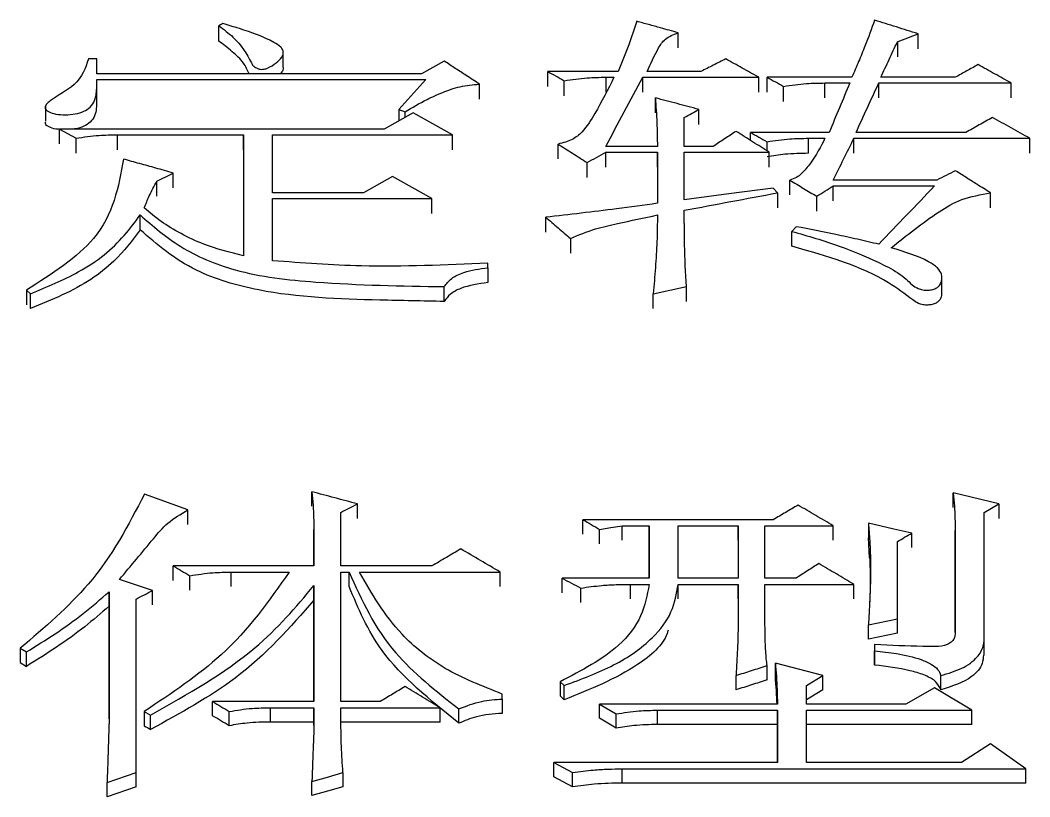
# Model space of a CAD drawing. Header units: millimetres. Extents: x 2687 to 4367, y 1046 to 2234.
# Drawn here: x 3058.39 to 3063.67, y 2032.64 to 2036.7 of the extents above; entities that cross this region are included whole.
import ezdxf

# ---------------------------------------------------------------- set-up
doc = ezdxf.new("R2010")
doc.units = ezdxf.units.MM

msp = doc.modelspace()

# ---------------------------------------------------------------- linework, layer by layer
at = {"color": 7, "linetype": 'Continuous', "lineweight": 25}
for p, q in [((3061.8312, 2036.5574), (3061.8312, 2036.6363)), ((3062.9777, 2036.5886), (3062.9777, 2036.5098)), ((3063.0859, 2036.5515), (3063.0859, 2036.6303)), ((3058.7914, 2036.499), (3058.7481, 2036.499)), ((3058.7914, 2036.4211), (3058.7914, 2036.499)), ((3059.7668, 2036.4551), (3059.7668, 2036.5343)), ((3060.6087, 2036.487), (3060.4897, 2036.4211)), ((3061.5174, 2036.4331), (3061.1496, 2036.4331)), ((3061.1496, 2036.3545), (3061.1496, 2036.4331)), ((3061.95, 2036.4331), (3061.6688, 2036.4331)), ((3060.4897, 2036.4211), (3058.7914, 2036.4211)), ((3058.7914, 2036.3912), (3060.5113, 2036.3911)), ((3060.5113, 2036.3911), (3060.3707, 2036.2348)), ((3061.2361, 2036.3066), (3061.2361, 2036.3851)), ((3061.4524, 2036.4031), (3061.4957, 2036.4031)), ((3061.4524, 2036.4031), (3061.4524, 2036.3246)), ((3061.6472, 2036.4031), (3062.2529, 2036.4031)), ((3062.2529, 2036.3245), (3062.2529, 2036.4031)), ((3062.7397, 2036.4031), (3062.2962, 2036.4031)), ((3063.2806, 2036.4031), (3062.8912, 2036.4031)), ((3058.7926, 2036.2861), (3058.7926, 2036.3651)), ((3060.7926, 2036.2886), (3060.7926, 2036.3671)), ((3062.3827, 2036.2766), (3062.3827, 2036.3551)), ((3062.5991, 2036.3731), (3062.7289, 2036.3731)), ((3062.5991, 2036.2946), (3062.5991, 2036.3731)), ((3062.8803, 2036.3731), (3063.5726, 2036.3731)), ((3063.5726, 2036.2946), (3063.5726, 2036.3731)), ((3061.7121, 2036.2166), (3061.7121, 2036.295)), ((3058.5237, 2036.2536), (3058.5237, 2036.1748)), ((3060.3707, 2036.2348), (3060.4032, 2036.2227)), ((3060.3707, 2036.2348), (3060.3707, 2036.1745)), ((3060.4032, 2036.1926), (3060.4032, 2036.2227)), ((3061.9392, 2036.1564), (3061.9392, 2036.2348)), ((3060.4464, 2036.2167), (3060.295, 2036.1322)), ((3060.652, 2036.102), (3060.4464, 2036.2167)), ((3061.8635, 2036.0414), (3061.8635, 2036.1926)), ((3058.5967, 2036.1322), (3058.6832, 2036.0839)), ((3060.295, 2036.1322), (3058.5967, 2036.1322)), ((3058.5967, 2036.054), (3058.5967, 2036.1322)), ((3062.6207, 2036.114), (3062.2097, 2036.114)), ((3062.2097, 2036.0725), (3062.2097, 2036.114)), ((3063.3347, 2036.114), (3062.7614, 2036.114)), ((3058.6832, 2036.0057), (3058.6832, 2036.0839)), ((3058.8996, 2036.102), (3059.5594, 2036.102)), ((3058.8996, 2036.0233), (3058.8996, 2036.102)), ((3059.5594, 2036.102), (3059.5594, 2035.4678)), ((3059.5594, 2036.0238), (3059.5594, 2036.102)), ((3059.7109, 2036.102), (3060.652, 2036.102)), ((3059.7109, 2035.7984), (3059.7109, 2036.102)), ((3060.652, 2036.0238), (3060.652, 2036.102)), ((3062.2962, 2036.0179), (3062.2962, 2036.0657)), ((3062.5125, 2036.0838), (3062.5991, 2036.0838)), ((3062.5125, 2036.0056), (3062.5125, 2036.0838)), ((3062.7505, 2036.0838), (3063.67, 2036.0838)), ((3062.7505, 2036.0056), (3062.7505, 2036.0838)), ((3063.67, 2036.0056), (3063.67, 2036.0838)), ((3061.2036, 2035.9754), (3061.2036, 2036.0536)), ((3061.7229, 2036.0414), (3061.4525, 2036.0414)), ((3061.4525, 2036.0111), (3061.7229, 2036.0111)), ((3061.4525, 2035.933), (3061.4525, 2036.0111)), ((3061.7229, 2036.0111), (3061.7229, 2035.7434)), ((3061.7229, 2035.933), (3061.7229, 2036.0111)), ((3062.015, 2036.0414), (3061.8635, 2036.0414)), ((3061.8635, 2036.0111), (3062.307, 2036.0111)), ((3061.8635, 2035.7618), (3061.8635, 2036.0111)), ((3062.307, 2035.933), (3062.307, 2036.0111)), ((3061.3551, 2035.8785), (3061.3551, 2035.9565)), ((3059.1916, 2035.8239), (3059.1916, 2035.9019)), ((3059.1051, 2035.7814), (3059.1051, 2035.8593)), ((3060.3383, 2035.8836), (3060.1868, 2035.7984)), ((3060.5438, 2035.7679), (3060.3383, 2035.8836)), ((3062.4151, 2035.787), (3062.4151, 2035.8654)), ((3063.1832, 2035.8653), (3062.6424, 2035.8653)), ((3060.1868, 2035.7984), (3059.7109, 2035.7984)), ((3062.3503, 2035.7983), (3062.3287, 2035.8227)), ((3062.3503, 2035.7983), (3062.3503, 2035.7205)), ((3062.6424, 2035.8349), (3063.1724, 2035.8349)), ((3063.4645, 2035.7204), (3063.4645, 2035.7983)), ((3059.7109, 2035.7679), (3060.5438, 2035.7679)), ((3059.7109, 2035.4431), (3059.7109, 2035.7679)), ((3060.5438, 2035.6901), (3060.5438, 2035.7679)), ((3062.5558, 2035.7022), (3062.5558, 2035.7801)), ((3059.0186, 2035.6043), (3059.0186, 2035.6824)), ((3061.1388, 2035.5924), (3061.1388, 2035.6701)), ((3062.4477, 2035.6211), (3062.426, 2035.5966)), ((3061.2684, 2035.56), (3061.2684, 2035.4824)), ((3060.8359, 2035.4062), (3060.8359, 2035.4308)), ((3060.8359, 2035.4062), (3060.8359, 2035.3285)), ((3063.2101, 2035.272), (3063.2101, 2035.3499)), ((3058.4236, 2035.2891), (3058.4236, 2035.2115)), ((3058.4236, 2035.2891), (3058.4453, 2035.2705)), ((3058.4453, 2035.1932), (3058.4453, 2035.2705)), ((3060.6087, 2035.2302), (3060.6087, 2035.3075)), ((3061.7013, 2035.1932), (3061.7013, 2035.2705)), ((3061.8743, 2035.2302), (3061.8743, 2035.3075)), ((3059.2673, 2034.1388), (3059.0403, 2034.2213)), ((3059.9164, 2034.1578), (3059.9164, 2034.2339)), ((3063.5078, 2034.1705), (3063.2698, 2034.2276)), ((3063.2698, 2034.1515), (3063.2698, 2034.2276)), ((3060.1544, 2034.0945), (3060.1544, 2034.1705)), ((3063.432, 2034.126), (3063.5078, 2034.1705)), ((3063.5078, 2034.1705), (3063.5078, 2034.0944)), ((3059.2673, 2034.0628), (3059.2673, 2034.1388)), ((3060.0679, 2033.8455), (3060.0679, 2034.126)), ((3063.432, 2033.4858), (3063.432, 2034.126)), ((3061.539, 2034.0561), (3061.6796, 2034.0561)), ((3061.539, 2033.9802), (3061.539, 2034.0561)), ((3061.6796, 2034.0561), (3061.6796, 2033.7815)), ((3061.6796, 2033.9802), (3061.6796, 2034.0561)), ((3061.8311, 2034.0561), (3062.1448, 2034.0561)), ((3061.8311, 2033.7815), (3061.8311, 2034.0561)), ((3062.1448, 2034.0561), (3062.1448, 2033.7815)), ((3062.1448, 2033.9802), (3062.1448, 2034.0561)), ((3062.2854, 2034.0561), (3062.6424, 2034.0561)), ((3062.2854, 2033.7815), (3062.2854, 2034.0561)), ((3062.6424, 2033.9802), (3062.6424, 2034.0561)), ((3062.8263, 2034.0688), (3062.8263, 2033.9928)), ((3059.9272, 2034.037), (3059.9272, 2033.8455)), ((3059.9272, 2033.9611), (3059.9272, 2034.037)), ((3061.42, 2033.9611), (3061.42, 2034.037)), ((3063.0534, 2033.942), (3063.0534, 2034.0178)), ((3063.2806, 2034.0306), (3063.2806, 2033.4987)), ((3063.2806, 2033.9547), (3063.2806, 2034.0306)), ((3059.9272, 2033.8455), (3059.9272, 2033.961)), ((3061.6796, 2033.7815), (3061.6796, 2033.9801)), ((3062.832, 2033.8885), (3062.8263, 2033.9928)), ((3063.2806, 2033.4987), (3063.2806, 2033.9546)), ((3059.9272, 2033.8455), (3059.1917, 2033.8455)), ((3060.5438, 2033.8455), (3060.0679, 2033.8455)), ((3059.2782, 2033.7187), (3059.2782, 2033.7943)), ((3059.4945, 2033.8135), (3059.7973, 2033.8135)), ((3059.4945, 2033.7379), (3059.4945, 2033.8135)), ((3060.0679, 2033.8135), (3060.1112, 2033.8135)), ((3060.0679, 2033.1362), (3060.0679, 2033.8135)), ((3060.1112, 2033.7379), (3060.1112, 2033.8135)), ((3060.1652, 2033.8135), (3060.9008, 2033.8135)), ((3060.9008, 2033.7379), (3060.9008, 2033.8135)), ((3059.0835, 2033.7174), (3058.9104, 2033.7751)), ((3059.9272, 2033.7431), (3059.9272, 2033.1362)), ((3059.9272, 2033.6676), (3059.9272, 2033.7431)), ((3061.6796, 2033.7815), (3061.2253, 2033.7815)), ((3061.2253, 2033.7059), (3061.2253, 2033.7815)), ((3061.5823, 2033.7494), (3061.6796, 2033.7494)), ((3061.5823, 2033.6739), (3061.5823, 2033.7494)), ((3061.831, 2033.7494), (3062.1448, 2033.7494)), ((3061.831, 2033.6739), (3061.831, 2033.7494)), ((3062.1448, 2033.7815), (3061.8311, 2033.7815)), ((3062.1448, 2033.7494), (3062.1448, 2033.5374)), ((3062.1448, 2033.6739), (3062.1448, 2033.7494)), ((3062.4477, 2033.7815), (3062.2854, 2033.7815)), ((3062.2854, 2033.7494), (3062.7506, 2033.7494)), ((3062.2854, 2033.5374), (3062.2854, 2033.7494)), ((3062.7506, 2033.6739), (3062.7506, 2033.7494)), ((3058.8563, 2033.711), (3058.8563, 2033.0452)), ((3058.8563, 2033.6355), (3058.8563, 2033.711)), ((3059.0835, 2033.6419), (3059.0835, 2033.7174)), ((3061.3227, 2033.6547), (3061.3227, 2033.7302)), ((3058.8563, 2033.0451), (3058.8563, 2033.6355)), ((3058.997, 2032.7642), (3058.9969, 2033.6725)), ((3059.9272, 2033.1362), (3059.9272, 2033.6675)), ((3062.8263, 2033.5374), (3062.9777, 2033.5696)), ((3062.8263, 2033.4621), (3062.8263, 2033.5374)), ((3062.9777, 2033.4942), (3062.9777, 2033.5696)), ((3062.9777, 2033.4942), (3062.8263, 2033.4621)), ((3062.8587, 2033.4342), (3062.8587, 2033.4019)), ((3062.8587, 2033.4342), (3062.8587, 2033.359)), ((3063.4315, 2033.3794), (3063.4315, 2033.4546)), ((3058.3911, 2033.4149), (3058.4236, 2033.3955)), ((3058.3911, 2033.4149), (3058.3911, 2033.3397)), ((3058.4236, 2033.3204), (3058.4236, 2033.3955)), ((3062.8587, 2033.3268), (3062.8587, 2033.4019)), ((3058.3912, 2033.3397), (3058.4236, 2033.3204)), ((3062.2962, 2033.2493), (3062.2962, 2033.3243)), ((3062.5883, 2033.2725), (3062.3395, 2033.3372)), ((3062.3395, 2033.2622), (3062.3395, 2033.3372)), ((3062.134, 2033.1975), (3062.134, 2033.2725)), ((3062.5018, 2033.2206), (3062.5883, 2033.2725)), ((3062.5883, 2033.1975), (3062.5883, 2033.2725)), ((3063.2049, 2033.1975), (3063.2049, 2033.2725)), ((3061.2145, 2033.2401), (3061.2361, 2033.2206)), ((3061.2145, 2033.2401), (3061.2145, 2033.1652)), ((3062.5018, 2033.1232), (3062.5018, 2033.2206)), ((3060.9116, 2033.1492), (3060.9116, 2033.1751)), ((3062.5883, 2033.1975), (3062.5018, 2033.1457)), ((3063.1724, 2033.2076), (3063.021, 2033.1232)), ((3063.3671, 2033.0907), (3063.1724, 2033.2076)), ((3059.9272, 2033.1362), (3059.3972, 2033.1362)), ((3059.3972, 2033.0614), (3059.3972, 2033.1362)), ((3060.2734, 2033.1362), (3060.0679, 2033.1362)), ((3060.9116, 2033.1492), (3060.9116, 2033.0744)), ((3061.42, 2033.1232), (3061.5066, 2033.0712)), ((3062.3503, 2033.1232), (3061.42, 2033.1232)), ((3063.021, 2033.1232), (3062.5018, 2033.1232)), ((3059.0401, 2033.0843), (3059.0401, 2033.0095)), ((3059.0726, 2032.99), (3059.0726, 2033.0647)), ((3059.4837, 2033.0095), (3059.4837, 2033.0842)), ((3059.7001, 2033.1037), (3059.9272, 2033.1037)), ((3059.7001, 2033.029), (3059.7001, 2033.1037)), ((3059.9272, 2033.1037), (3059.9272, 2033.0126)), ((3059.9272, 2033.029), (3059.9272, 2033.1037)), ((3060.0679, 2033.1037), (3060.5871, 2033.1037)), ((3060.0679, 2033.0321), (3060.0679, 2033.1037)), ((3060.5871, 2033.029), (3060.5871, 2033.1037)), ((3060.6844, 2033.0225), (3060.6844, 2033.0972)), ((3061.5066, 2032.9965), (3061.5066, 2033.0712)), ((3061.7229, 2033.0907), (3062.3503, 2033.0907)), ((3061.7229, 2033.016), (3061.7229, 2033.0907)), ((3062.3503, 2033.0907), (3062.3503, 2032.8166)), ((3062.3503, 2033.0159), (3062.3503, 2033.0907)), ((3062.5018, 2033.0907), (3063.3671, 2033.0907)), ((3062.5018, 2032.8166), (3062.5018, 2033.0907)), ((3063.3671, 2033.0159), (3063.3671, 2033.0907)), ((3059.9272, 2033.029), (3059.7001, 2033.029)), ((3059.9272, 2033.0125), (3059.9272, 2033.029)), ((3060.5871, 2033.029), (3060.0679, 2033.029)), ((3061.5066, 2032.9965), (3061.42, 2033.0484)), ((3062.3503, 2033.0159), (3061.7229, 2033.016)), ((3062.3503, 2032.8166), (3062.3503, 2033.0159)), ((3063.3671, 2033.0159), (3062.5018, 2033.0159)), ((3063.4645, 2032.9147), (3063.3131, 2032.8166)), ((3063.6484, 2032.7839), (3063.4645, 2032.9147)), ((3061.1821, 2032.8166), (3061.2794, 2032.7642)), ((3062.3503, 2032.8166), (3061.1821, 2032.8166)), ((3063.3131, 2032.8166), (3062.5018, 2032.8166)), ((3058.8455, 2032.7118), (3058.997, 2032.7642)), ((3058.997, 2032.6899), (3058.997, 2032.7642)), ((3060.0787, 2032.7642), (3060.0787, 2032.6899)), ((3061.2794, 2032.6899), (3061.1821, 2032.7422)), ((3061.2794, 2032.6899), (3061.2794, 2032.7642)), ((3061.539, 2032.7095), (3061.539, 2032.7839)), ((3061.539, 2032.7839), (3063.6484, 2032.7839)), ((3063.6484, 2032.7095), (3063.6484, 2032.7839)), ((3058.8455, 2032.6376), (3058.8455, 2032.7118)), ((3058.997, 2032.6899), (3058.8455, 2032.6376)), ((3059.9164, 2032.6441), (3059.9164, 2032.7183)), ((3063.6484, 2032.7095), (3061.539, 2032.7095))]:
    msp.add_line(p, q, dxfattribs=at)
at = {"color": 7, "linetype": 'Continuous', "lineweight": 25, "flags": 128}
for points in [[(3059.4513, 2036.684), (3059.4448, 2036.6804), (3059.4383, 2036.6768), (3059.4297, 2036.6721)], [(3059.4297, 2036.5927), (3059.4297, 2036.6205), (3059.4297, 2036.6463), (3059.4297, 2036.6721)], [(3061.6472, 2036.3246), (3061.6472, 2036.3441), (3061.6472, 2036.3641), (3061.6472, 2036.4031)], [(3062.2962, 2036.3245), (3062.2962, 2036.344), (3062.2962, 2036.364), (3062.2962, 2036.4031)], [(3062.8803, 2036.2946), (3062.8803, 2036.314), (3062.8803, 2036.334), (3062.8803, 2036.3731)], [(3062.3287, 2035.8227), (3062.0961, 2035.7923), (3061.8635, 2035.7618)], [(3062.6424, 2035.757), (3062.6424, 2035.7764), (3062.6424, 2035.7961), (3062.6424, 2035.8349)], [(3062.426, 2035.519), (3062.426, 2035.5381), (3062.426, 2035.5576), (3062.426, 2035.5771), (3062.426, 2035.5966)], [(3061.7013, 2035.2705), (3061.7878, 2035.289), (3061.8743, 2035.3075)], [(3062.3287, 2034.0879), (3061.8311, 2034.0879), (3061.3335, 2034.0879)], [(3061.3335, 2034.012), (3061.3335, 2034.0309), (3061.3335, 2034.0499), (3061.3335, 2034.0879)], [(3061.42, 2034.037), (3061.4795, 2034.0465), (3061.539, 2034.0561)], [(3063.0534, 2034.0178), (3062.9589, 2034.039), (3062.8926, 2034.0539), (3062.8263, 2034.0688)], [(3059.1917, 2033.7699), (3059.1917, 2033.7887), (3059.1917, 2033.8077), (3059.1917, 2033.8455)], [(3061.2361, 2033.1457), (3061.2361, 2033.1735), (3061.2361, 2033.1971), (3061.2361, 2033.2206)], [(3061.2145, 2033.1652), (3061.2253, 2033.1555), (3061.2361, 2033.1457)], [(3061.42, 2033.0484), (3061.42, 2033.0671), (3061.42, 2033.0858), (3061.42, 2033.1232)], [(3059.0401, 2033.0843), (3059.0484, 2033.0793), (3059.0605, 2033.072), (3059.0726, 2033.0647)], [(3059.0401, 2033.0095), (3059.0484, 2033.0046), (3059.0566, 2032.9996), (3059.0726, 2032.99)], [(3061.1821, 2032.7422), (3061.1821, 2032.7608), (3061.1821, 2032.7794), (3061.1821, 2032.8166)], [(3059.9164, 2032.7183), (3059.9976, 2032.7413), (3060.0787, 2032.7642)], [(3060.0787, 2032.6899), (3059.9976, 2032.667), (3059.9164, 2032.6441)]]:
    msp.add_lwpolyline(points, dxfattribs=at)
at = {"color": 7, "linetype": 'Continuous', "lineweight": 25}
for points, knots in [([(3061.6147, 2036.6959), (3061.6013, 2036.655), (3061.5801, 2036.5907), (3061.5459, 2036.5032), (3061.5269, 2036.4565), (3061.5174, 2036.4331)], [0, 0, 0, 0, 0.465077, 0.732515, 1, 1, 1, 1]), ([(3061.8311, 2036.6363), (3061.8004, 2036.6447), (3061.749, 2036.6589), (3061.6769, 2036.6788), (3061.6354, 2036.6902), (3061.6147, 2036.6959)], [0, 0, 0, 0, 0.425233, 0.712616, 1, 1, 1, 1]), ([(3062.8587, 2036.7018), (3062.8424, 2036.6567), (3062.8161, 2036.5842), (3062.7748, 2036.4848), (3062.7514, 2036.4303), (3062.7397, 2036.4031)], [0, 0, 0, 0, 0.452168, 0.726066, 1, 1, 1, 1]), ([(3063.0859, 2036.6303), (3063.048, 2036.6423), (3062.9723, 2036.6661), (3062.8966, 2036.6899), (3062.8587, 2036.7018)], [0, 0, 0, 0, 0.499999, 1, 1, 1, 1]), ([(3059.4297, 2036.6721), (3059.4556, 2036.6529), (3059.5326, 2036.5958), (3059.5794, 2036.5207), (3059.6076, 2036.4631), (3059.6231, 2036.4522), (3059.6392, 2036.4461), (3059.6538, 2036.4439), (3059.6691, 2036.4454), (3059.6976, 2036.4554), (3059.729, 2036.4767), (3059.7582, 2036.503), (3059.7679, 2036.5265), (3059.7659, 2036.5451), (3059.7501, 2036.5657), (3059.6808, 2036.6102), (3059.5729, 2036.6473), (3059.4799, 2036.6754), (3059.4513, 2036.684)], [0, 0, 0, 0, 0.115812, 0.344661, 0.368828, 0.393191, 0.409898, 0.422378, 0.434924, 0.453159, 0.514674, 0.56658, 0.599651, 0.625811, 0.651928, 0.703899, 0.908913, 1, 1, 1, 1]), ([(3059.5887, 2036.4211), (3059.5799, 2036.4403), (3059.5607, 2036.4818), (3059.5009, 2036.5381), (3059.4536, 2036.5744), (3059.4297, 2036.5927)], [0, 0, 0, 0, 0.29834, 0.645894, 1, 1, 1, 1]), ([(3061.6688, 2036.4331), (3061.6875, 2036.4742), (3061.7137, 2036.5315), (3061.7586, 2036.6066), (3061.8067, 2036.6263), (3061.8311, 2036.6363)], [0, 0, 0, 0, 0.554938, 0.774738, 1, 1, 1, 1]), ([(3062.8912, 2036.4031), (3062.9056, 2036.4341), (3062.9344, 2036.496), (3062.9633, 2036.5577), (3062.9777, 2036.5886)], [0, 0, 0, 0, 0.499999, 1, 1, 1, 1]), ([(3062.9777, 2036.5886), (3062.9957, 2036.5955), (3063.0318, 2036.6095), (3063.0678, 2036.6234), (3063.0859, 2036.6303)], [0, 0, 0, 0, 0.499998, 1, 1, 1, 1]), ([(3058.7481, 2036.499), (3058.7317, 2036.4512), (3058.7019, 2036.3646), (3058.5773, 2036.3043), (3058.5259, 2036.2617), (3058.5189, 2036.2427), (3058.5286, 2036.2293), (3058.5468, 2036.2186), (3058.58, 2036.2086), (3058.6278, 2036.2049), (3058.6786, 2036.2101), (3058.7254, 2036.2231), (3058.7754, 2036.2575), (3058.7929, 2036.3184), (3058.7919, 2036.3669), (3058.7914, 2036.3912)], [0, 0, 0, 0, 0.230315, 0.416653, 0.453363, 0.487574, 0.504133, 0.522235, 0.561764, 0.612067, 0.663426, 0.714082, 0.762172, 0.881162, 1, 1, 1, 1]), ([(3060.7926, 2036.3671), (3060.7696, 2036.3822), (3060.7274, 2036.4097), (3060.6661, 2036.4497), (3060.6278, 2036.4746), (3060.6087, 2036.487)], [0, 0, 0, 0, 0.375947, 0.687973, 1, 1, 1, 1]), ([(3062.0799, 2036.499), (3062.0582, 2036.488), (3062.015, 2036.4661), (3061.9717, 2036.4441), (3061.95, 2036.4331)], [0, 0, 0, 0, 0.4999982, 1, 1, 1, 1]), ([(3062.2529, 2036.4031), (3062.2241, 2036.4191), (3062.1664, 2036.4511), (3062.1087, 2036.483), (3062.0799, 2036.499)], [0, 0, 0, 0, 0.5, 1, 1, 1, 1]), ([(3059.7659, 2036.4547), (3059.7659, 2036.4499), (3059.7659, 2036.4381), (3059.7571, 2036.4275), (3059.7518, 2036.4211)], [0, 0, 0, 0, 0.4024665, 1, 1, 1, 1]), ([(3061.1496, 2036.4331), (3061.164, 2036.4251), (3061.1928, 2036.4091), (3061.2217, 2036.3931), (3061.2361, 2036.3851)], [0, 0, 0, 0, 0.5, 1, 1, 1, 1]), ([(3063.3996, 2036.469), (3063.3797, 2036.458), (3063.3401, 2036.4361), (3063.3004, 2036.4141), (3063.2806, 2036.4031)], [0, 0, 0, 0, 0.4999981, 1, 1, 1, 1]), ([(3063.5726, 2036.3731), (3063.5438, 2036.3891), (3063.4861, 2036.4211), (3063.4284, 2036.453), (3063.3996, 2036.469)], [0, 0, 0, 0, 0.5, 1, 1, 1, 1]), ([(3061.4957, 2036.4031), (3061.4638, 2036.3394), (3061.4151, 2036.2423), (3061.347, 2036.1318), (3061.2812, 2036.0735), (3061.2298, 2036.0603), (3061.2036, 2036.0536)], [0, 0, 0, 0, 0.493627, 0.751972, 0.874128, 1, 1, 1, 1]), ([(3061.2361, 2036.3851), (3061.2759, 2036.3911), (3061.347, 2036.4018), (3061.4202, 2036.4027), (3061.4524, 2036.4031)], [0, 0, 0, 0, 0.558835, 1, 1, 1, 1]), ([(3061.4525, 2036.0414), (3061.4849, 2036.1019), (3061.5498, 2036.2229), (3061.6147, 2036.3431), (3061.6472, 2036.4031)], [0, 0, 0, 0, 0.5, 1, 1, 1, 1]), ([(3062.2962, 2036.4031), (3062.3106, 2036.3951), (3062.3395, 2036.3791), (3062.3683, 2036.3631), (3062.3827, 2036.3551)], [0, 0, 0, 0, 0.5, 1, 1, 1, 1]), ([(3060.4032, 2036.2227), (3060.4407, 2036.2448), (3060.5028, 2036.2812), (3060.5995, 2036.3245), (3060.6891, 2036.3575), (3060.7579, 2036.3639), (3060.7926, 2036.3671)], [0, 0, 0, 0, 0.334836, 0.553745, 0.775373, 1, 1, 1, 1]), ([(3062.3827, 2036.3551), (3062.4225, 2036.3611), (3062.4936, 2036.3717), (3062.5668, 2036.3727), (3062.5991, 2036.3731)], [0, 0, 0, 0, 0.558835, 1, 1, 1, 1]), ([(3062.7289, 2036.3731), (3062.7109, 2036.33), (3062.6748, 2036.2439), (3062.6388, 2036.1573), (3062.6207, 2036.114)], [0, 0, 0, 0, 0.4999999, 1, 1, 1, 1]), ([(3062.7614, 2036.114), (3062.7812, 2036.1573), (3062.8208, 2036.2439), (3062.8605, 2036.33), (3062.8803, 2036.3731)], [0, 0, 0, 0, 0.5000001, 1, 1, 1, 1]), ([(3058.7905, 2036.2856), (3058.7907, 2036.2702), (3058.791, 2036.2305), (3058.7754, 2036.1783), (3058.7252, 2036.1448), (3058.6935, 2036.1341), (3058.6751, 2036.1324), (3058.6735, 2036.1322)], [0, 0, 0, 0, 0.25392, 0.65271, 0.81396, 0.983894, 1, 1, 1, 1]), ([(3061.7121, 2036.295), (3061.7136, 2036.2735), (3061.7168, 2036.2306), (3061.7213, 2036.1462), (3061.7222, 2036.083), (3061.7229, 2036.0414)], [0, 0, 0, 0, 0.254777, 0.50956, 1, 1, 1, 1]), ([(3061.9392, 2036.2348), (3061.9014, 2036.2448), (3061.8257, 2036.2649), (3061.7499, 2036.285), (3061.7121, 2036.295)], [0, 0, 0, 0, 0.499999, 1, 1, 1, 1]), ([(3061.8635, 2036.1926), (3061.8761, 2036.1996), (3061.9014, 2036.2137), (3061.9266, 2036.2277), (3061.9392, 2036.2348)], [0, 0, 0, 0, 0.5000006, 1, 1, 1, 1]), ([(3058.5967, 2036.1303), (3058.5901, 2036.1307), (3058.5704, 2036.1318), (3058.5467, 2036.14), (3058.5289, 2036.1505), (3058.5204, 2036.1606), (3058.5236, 2036.1675), (3058.5251, 2036.171)], [0, 0, 0, 0, 0.176499, 0.533205, 0.696493, 0.845795, 1, 1, 1, 1]), ([(3063.4753, 2036.1925), (3063.4519, 2036.1795), (3063.405, 2036.1533), (3063.3581, 2036.1271), (3063.3347, 2036.114)], [0, 0, 0, 0, 0.499999, 1, 1, 1, 1]), ([(3063.67, 2036.0838), (3063.6376, 2036.1019), (3063.5726, 2036.1382), (3063.5077, 2036.1744), (3063.4753, 2036.1925)], [0, 0, 0, 0, 0.5, 1, 1, 1, 1]), ([(3062.1339, 2036.1201), (3062.1141, 2036.107), (3062.0745, 2036.0808), (3062.0348, 2036.0546), (3062.015, 2036.0414)], [0, 0, 0, 0, 0.499998, 1, 1, 1, 1]), ([(3062.307, 2036.0111), (3062.2782, 2036.0293), (3062.2205, 2036.0657), (3062.1628, 2036.102), (3062.1339, 2036.1201)], [0, 0, 0, 0, 0.5, 1, 1, 1, 1]), ([(3062.2097, 2036.114), (3062.2241, 2036.106), (3062.2529, 2036.0899), (3062.2818, 2036.0737), (3062.2962, 2036.0657)], [0, 0, 0, 0, 0.5, 1, 1, 1, 1]), ([(3058.6832, 2036.0839), (3058.723, 2036.0899), (3058.7941, 2036.1006), (3058.8673, 2036.1016), (3058.8996, 2036.102)], [0, 0, 0, 0, 0.558835, 1, 1, 1, 1]), ([(3062.2962, 2036.0657), (3062.336, 2036.0717), (3062.4071, 2036.0824), (3062.4803, 2036.0834), (3062.5125, 2036.0838)], [0, 0, 0, 0, 0.558835, 1, 1, 1, 1]), ([(3062.5991, 2036.0838), (3062.5763, 2036.0394), (3062.5433, 2035.9752), (3062.4876, 2035.9083), (3062.4521, 2035.877), (3062.4276, 2035.8693), (3062.4152, 2035.8654)], [0, 0, 0, 0, 0.5541785, 0.8003972, 0.8992106, 1, 1, 1, 1]), ([(3062.6424, 2035.8653), (3062.6604, 2035.9018), (3062.6964, 2035.9748), (3062.7325, 2036.0475), (3062.7505, 2036.0838)], [0, 0, 0, 0, 0.5, 1, 1, 1, 1]), ([(3061.2036, 2036.0536), (3061.2289, 2036.0374), (3061.2794, 2036.0051), (3061.3299, 2035.9727), (3061.3551, 2035.9565)], [0, 0, 0, 0, 0.5, 1, 1, 1, 1]), ([(3061.3551, 2035.9565), (3061.3713, 2035.9656), (3061.4038, 2035.9839), (3061.4362, 2036.002), (3061.4525, 2036.0111)], [0, 0, 0, 0, 0.500002, 1, 1, 1, 1]), ([(3058.932, 2035.9748), (3058.9049, 2035.8289), (3058.8559, 2035.5646), (3058.5574, 2035.3743), (3058.4236, 2035.2891)], [0, 0, 0, 0, 0.551895, 1, 1, 1, 1]), ([(3059.1916, 2035.9019), (3059.161, 2035.9105), (3059.1024, 2035.927), (3059.0158, 2035.9513), (3058.9599, 2035.967), (3058.932, 2035.9748)], [0, 0, 0, 0, 0.354383, 0.677192, 1, 1, 1, 1]), ([(3062.5125, 2036.0052), (3062.4715, 2036.0045), (3062.3982, 2036.0032), (3062.3273, 2035.992), (3062.2962, 2035.9871)], [0, 0, 0, 0, 0.561085, 1, 1, 1, 1]), ([(3059.1051, 2035.8593), (3059.1195, 2035.8664), (3059.1484, 2035.8806), (3059.1772, 2035.8948), (3059.1916, 2035.9019)], [0, 0, 0, 0, 0.499998, 1, 1, 1, 1]), ([(3063.2806, 2035.914), (3063.2644, 2035.9059), (3063.2319, 2035.8897), (3063.1995, 2035.8735), (3063.1832, 2035.8653)], [0, 0, 0, 0, 0.5, 1, 1, 1, 1]), ([(3063.4645, 2035.7983), (3063.4408, 2035.8132), (3063.3984, 2035.84), (3063.337, 2035.8785), (3063.2994, 2035.9022), (3063.2806, 2035.914)], [0, 0, 0, 0, 0.386049, 0.693024, 1, 1, 1, 1]), ([(3059.0402, 2035.7191), (3059.0483, 2035.7401), (3059.0614, 2035.7743), (3059.0848, 2035.8207), (3059.0983, 2035.8464), (3059.1051, 2035.8593)], [0, 0, 0, 0, 0.443144, 0.721519, 1, 1, 1, 1]), ([(3062.4152, 2035.8654), (3062.4272, 2035.8581), (3062.4513, 2035.8435), (3062.4982, 2035.815), (3062.533, 2035.7939), (3062.5558, 2035.7801)], [0, 0, 0, 0, 0.257094, 0.5141879, 1, 1, 1, 1]), ([(3061.8635, 2035.7068), (3061.9446, 2035.7221), (3062.1069, 2035.7526), (3062.2692, 2035.7831), (3062.3503, 2035.7983)], [0, 0, 0, 0, 0.5, 1, 1, 1, 1]), ([(3062.5558, 2035.7801), (3062.5702, 2035.7892), (3062.5991, 2035.8075), (3062.6279, 2035.8258), (3062.6424, 2035.8349)], [0, 0, 0, 0, 0.500001, 1, 1, 1, 1]), ([(3063.1724, 2035.8349), (3063.1237, 2035.7841), (3063.0264, 2035.6825), (3062.929, 2035.5803), (3062.8803, 2035.5292)], [0, 0, 0, 0, 0.5, 1, 1, 1, 1]), ([(3062.9453, 2035.5107), (3063.0253, 2035.575), (3063.1373, 2035.6648), (3063.3096, 2035.7701), (3063.4124, 2035.7888), (3063.4645, 2035.7983)], [0, 0, 0, 0, 0.5534418, 0.7739919, 1, 1, 1, 1]), ([(3059.5594, 2035.4678), (3059.4879, 2035.4864), (3059.3708, 2035.5168), (3059.2309, 2035.5833), (3059.1257, 2035.6465), (3059.0686, 2035.695), (3059.0402, 2035.7191)], [0, 0, 0, 0, 0.34637, 0.567178, 0.784978, 1, 1, 1, 1]), ([(3061.7229, 2035.7434), (3061.6518, 2035.7337), (3061.5193, 2035.7156), (3061.3244, 2035.6915), (3061.2006, 2035.6773), (3061.1388, 2035.6701)], [0, 0, 0, 0, 0.366425, 0.683185, 1, 1, 1, 1]), ([(3061.8743, 2035.3075), (3061.8704, 2035.3805), (3061.8663, 2035.4554), (3061.8648, 2035.5318), (3061.8647, 2035.5375), (3061.8646, 2035.5431), (3061.8645, 2035.5488), (3061.8644, 2035.5544), (3061.8643, 2035.5601), (3061.8642, 2035.5658), (3061.8642, 2035.5714), (3061.8641, 2035.5789), (3061.864, 2035.5865), (3061.8639, 2035.594), (3061.8639, 2035.5996), (3061.8638, 2035.6053), (3061.8638, 2035.6109), (3061.8638, 2035.6166), (3061.8637, 2035.6222), (3061.8637, 2035.6279), (3061.8637, 2035.6354), (3061.8636, 2035.6429), (3061.8636, 2035.6504), (3061.8636, 2035.6561), (3061.8636, 2035.6617), (3061.8636, 2035.6673), (3061.8636, 2035.673), (3061.8636, 2035.6786), (3061.8635, 2035.6843), (3061.8635, 2035.6899), (3061.8635, 2035.6974), (3061.8635, 2035.703), (3061.8635, 2035.7068)], [0, 0, 0, 0, 0.54643, 0.560604, 0.574777, 0.588951, 0.603124, 0.617298, 0.631471, 0.645645, 0.659818, 0.673992, 0.702339, 0.716512, 0.730686, 0.744859, 0.759033, 0.773206, 0.78738, 0.801553, 0.815726, 0.844073, 0.858247, 0.87242, 0.886594, 0.900767, 0.914941, 0.929114, 0.943288, 0.957461, 0.971635, 1, 1, 1, 1]), ([(3058.4453, 2035.2705), (3058.5316, 2035.3061), (3058.6727, 2035.3644), (3058.8342, 2035.4709), (3058.9384, 2035.5736), (3058.992, 2035.6463), (3059.0186, 2035.6824)], [0, 0, 0, 0, 0.347372, 0.56793, 0.785018, 1, 1, 1, 1]), ([(3059.0186, 2035.6824), (3059.0847, 2035.6246), (3059.2174, 2035.5084), (3059.5327, 2035.3715), (3060.0167, 2035.3171), (3060.3849, 2035.3111), (3060.6087, 2035.3075)], [0, 0, 0, 0, 0.1896226, 0.3813011, 0.6238123, 1, 1, 1, 1]), ([(3061.1388, 2035.6701), (3061.1604, 2035.6518), (3061.2036, 2035.6151), (3061.2468, 2035.5784), (3061.2684, 2035.56)], [0, 0, 0, 0, 0.5, 1, 1, 1, 1]), ([(3061.2684, 2035.56), (3061.3112, 2035.5777), (3061.3883, 2035.6096), (3061.5449, 2035.6447), (3061.6533, 2035.6676), (3061.7229, 2035.6823)], [0, 0, 0, 0, 0.308167, 0.555958, 1, 1, 1, 1]), ([(3061.7229, 2035.6823), (3061.7224, 2035.6362), (3061.7215, 2035.5447), (3061.7131, 2035.4074), (3061.7052, 2035.3161), (3061.7013, 2035.2705)], [0, 0, 0, 0, 0.337206, 0.668546, 1, 1, 1, 1]), ([(3059.0186, 2035.6043), (3058.9764, 2035.5485), (3058.9066, 2035.456), (3058.7641, 2035.342), (3058.6127, 2035.2613), (3058.5013, 2035.2158), (3058.4453, 2035.1929)], [0, 0, 0, 0, 0.332711, 0.551426, 0.774321, 1, 1, 1, 1]), ([(3060.6087, 2035.2299), (3060.4965, 2035.232), (3060.1717, 2035.2381), (3059.7205, 2035.2539), (3059.2689, 2035.3879), (3059.1076, 2035.5274), (3059.0186, 2035.6043)], [0, 0, 0, 0, 0.188584, 0.546058, 0.749485, 1, 1, 1, 1]), ([(3062.426, 2035.5966), (3062.5099, 2035.5725), (3062.6679, 2035.527), (3062.8486, 2035.4493), (3062.967, 2035.3914), (3063.0216, 2035.3487), (3063.0515, 2035.319), (3063.0804, 2035.299), (3063.11, 2035.2895), (3063.1371, 2035.2877), (3063.1631, 2035.2915), (3063.1844, 2035.3005), (3063.2006, 2035.3156), (3063.2112, 2035.3397), (3063.2109, 2035.3721), (3063.1884, 2035.4088), (3063.1042, 2035.4626), (3063.0143, 2035.4898), (3062.9453, 2035.5107)], [0, 0, 0, 0, 0.197358, 0.371625, 0.468384, 0.517135, 0.556849, 0.588366, 0.607485, 0.626642, 0.645535, 0.663735, 0.679959, 0.706516, 0.74747, 0.788159, 0.837188, 1, 1, 1, 1]), ([(3062.8803, 2035.5292), (3062.8431, 2035.5379), (3062.7686, 2035.5553), (3062.6252, 2035.5875), (3062.5174, 2035.6079), (3062.4477, 2035.6211)], [0, 0, 0, 0, 0.260983, 0.521979, 1, 1, 1, 1]), ([(3063.2084, 2035.2718), (3063.2081, 2035.2641), (3063.2075, 2035.2505), (3063.1962, 2035.2331), (3063.1805, 2035.2208), (3063.16, 2035.2134), (3063.1363, 2035.2102), (3063.1109, 2035.2118), (3063.0821, 2035.2205), (3063.024, 2035.2616), (3062.8522, 2035.3968), (3062.6094, 2035.4662), (3062.426, 2035.5186)], [0, 0, 0, 0, 0.036286, 0.063911, 0.086825, 0.10978, 0.132692, 0.158074, 0.184397, 0.225607, 0.415046, 1, 1, 1, 1]), ([(3060.8359, 2035.4308), (3060.6154, 2035.4206), (3060.2394, 2035.4031), (3059.8655, 2035.4314), (3059.7109, 2035.4431)], [0, 0, 0, 0, 0.586461, 1, 1, 1, 1]), ([(3060.6087, 2035.3075), (3060.6198, 2035.3225), (3060.6425, 2035.3532), (3060.7236, 2035.3904), (3060.793, 2035.4002), (3060.8359, 2035.4062)], [0, 0, 0, 0, 0.268929, 0.548046, 1, 1, 1, 1]), ([(3060.8359, 2035.3285), (3060.7869, 2035.3214), (3060.7137, 2035.3109), (3060.6374, 2035.2703), (3060.618, 2035.243), (3060.6087, 2035.2299)], [0, 0, 0, 0, 0.513331, 0.76592, 1, 1, 1, 1]), ([(3059.0403, 2034.2213), (3058.9568, 2034.0599), (3058.8065, 2033.7694), (3058.5189, 2033.524), (3058.3911, 2033.4149)], [0, 0, 0, 0, 0.555605, 1, 1, 1, 1]), ([(3059.9164, 2034.2339), (3059.9185, 2034.2102), (3059.9224, 2034.1656), (3059.9256, 2034.0999), (3059.9267, 2034.058), (3059.9272, 2034.037)], [0, 0, 0, 0, 0.362394, 0.681159, 1, 1, 1, 1]), ([(3060.1544, 2034.1705), (3060.1147, 2034.1811), (3060.0354, 2034.2022), (3059.9561, 2034.2234), (3059.9164, 2034.2339)], [0, 0, 0, 0, 0.5, 1, 1, 1, 1]), ([(3063.2698, 2034.2276), (3063.2719, 2034.2047), (3063.2759, 2034.1605), (3063.2791, 2034.0948), (3063.2801, 2034.052), (3063.2806, 2034.0306)], [0, 0, 0, 0, 0.349385, 0.674644, 1, 1, 1, 1]), ([(3060.0679, 2034.126), (3060.0823, 2034.1335), (3060.1111, 2034.1483), (3060.14, 2034.1631), (3060.1544, 2034.1705)], [0, 0, 0, 0, 0.499999, 1, 1, 1, 1]), ([(3062.4585, 2034.1641), (3062.4368, 2034.1514), (3062.3936, 2034.126), (3062.3503, 2034.1006), (3062.3287, 2034.0879)], [0, 0, 0, 0, 0.499998, 1, 1, 1, 1]), ([(3062.6424, 2034.0561), (3062.6117, 2034.0741), (3062.5504, 2034.1101), (3062.4891, 2034.1461), (3062.4585, 2034.1641)], [0, 0, 0, 0, 0.5, 1, 1, 1, 1]), ([(3058.9104, 2033.7751), (3058.9696, 2033.846), (3059.0522, 2033.9448), (3059.1575, 2034.0735), (3059.2306, 2034.1169), (3059.2673, 2034.1388)], [0, 0, 0, 0, 0.557651, 0.777477, 1, 1, 1, 1]), ([(3061.3335, 2034.0879), (3061.3479, 2034.0794), (3061.3768, 2034.0624), (3061.4056, 2034.0455), (3061.42, 2034.037)], [0, 0, 0, 0, 0.4999987, 1, 1, 1, 1]), ([(3062.8263, 2034.0688), (3062.8264, 2034.0667), (3062.8267, 2034.0627), (3062.8272, 2034.0565), (3062.8277, 2034.0504), (3062.8282, 2034.0443), (3062.8286, 2034.0381), (3062.8291, 2034.032), (3062.8296, 2034.0259), (3062.8299, 2034.0208), (3062.8303, 2034.0157), (3062.8307, 2034.0105), (3062.8313, 2034.0024), (3062.8318, 2033.9942), (3062.8325, 2033.984), (3062.8331, 2033.9737), (3062.8338, 2033.9614), (3062.8351, 2033.9369), (3062.8373, 2033.8835), (3062.8376, 2033.8178), (3062.8365, 2033.7601), (3062.8356, 2033.7313), (3062.8349, 2033.7107), (3062.8343, 2033.6942), (3062.8335, 2033.6736), (3062.8327, 2033.6571), (3062.8318, 2033.6406), (3062.8312, 2033.6282), (3062.8305, 2033.6158), (3062.8299, 2033.6034), (3062.8294, 2033.5931), (3062.8289, 2033.5849), (3062.8286, 2033.5787), (3062.8283, 2033.5725), (3062.8279, 2033.5663), (3062.8276, 2033.5601), (3062.8273, 2033.5539), (3062.827, 2033.5487), (3062.8266, 2033.5432), (3062.8264, 2033.5398), (3062.8263, 2033.5374)], [0, 0, 0, 0, 0.011607, 0.023213, 0.034819, 0.046426, 0.058032, 0.069639, 0.081245, 0.092852, 0.098655, 0.110262, 0.121868, 0.145081, 0.156687, 0.1799, 0.203113, 0.226326, 0.31918, 0.504901, 0.597754, 0.64418, 0.667393, 0.713819, 0.737032, 0.783458, 0.806671, 0.829884, 0.853097, 0.87631, 0.899523, 0.911129, 0.922736, 0.934342, 0.945949, 0.957555, 0.969162, 0.980768, 0.986572, 1, 1, 1, 1]), ([(3062.9777, 2033.9732), (3062.9903, 2033.9807), (3063.0156, 2033.9955), (3063.0408, 2034.0104), (3063.0534, 2034.0178)], [0, 0, 0, 0, 0.499998, 1, 1, 1, 1]), ([(3062.9777, 2033.5696), (3062.9777, 2033.63), (3062.9777, 2033.765), (3062.9777, 2033.8991), (3062.9777, 2033.9732)], [0, 0, 0, 0, 0.447226, 1, 1, 1, 1]), ([(3060.6953, 2033.935), (3060.67, 2033.9201), (3060.6195, 2033.8903), (3060.5691, 2033.8604), (3060.5438, 2033.8455)], [0, 0, 0, 0, 0.499998, 1, 1, 1, 1]), ([(3060.9008, 2033.8135), (3060.8665, 2033.8338), (3060.798, 2033.8743), (3060.7295, 2033.9147), (3060.6953, 2033.935)], [0, 0, 0, 0, 0.5, 1, 1, 1, 1]), ([(3062.8317, 2033.911), (3062.8317, 2033.9109), (3062.8318, 2033.9097), (3062.8326, 2033.8918), (3062.834, 2033.8534), (3062.8349, 2033.8141), (3062.8353, 2033.785), (3062.8354, 2033.7746), (3062.8354, 2033.7698), (3062.8354, 2033.7698), (3062.8354, 2033.7698)], [0, 0, 0, 0, 0.007497, 0.129475, 0.409577, 0.759504, 0.894301, 0.972295, 0.991676, 1, 1, 1, 1]), ([(3059.1917, 2033.8455), (3059.2061, 2033.837), (3059.2349, 2033.8199), (3059.2638, 2033.8029), (3059.2782, 2033.7943)], [0, 0, 0, 0, 0.499998, 1, 1, 1, 1]), ([(3062.5667, 2033.8583), (3062.5468, 2033.8455), (3062.5072, 2033.8199), (3062.4675, 2033.7943), (3062.4477, 2033.7815)], [0, 0, 0, 0, 0.499998, 1, 1, 1, 1]), ([(3062.7506, 2033.7494), (3062.7199, 2033.7676), (3062.6586, 2033.8039), (3062.5973, 2033.8402), (3062.5667, 2033.8583)], [0, 0, 0, 0, 0.5, 1, 1, 1, 1]), ([(3059.7973, 2033.8135), (3059.6923, 2033.6634), (3059.5029, 2033.3925), (3059.1828, 2033.1793), (3059.0401, 2033.0843)], [0, 0, 0, 0, 0.554256, 1, 1, 1, 1]), ([(3059.2782, 2033.7943), (3059.318, 2033.8007), (3059.3891, 2033.8121), (3059.4623, 2033.8131), (3059.4945, 2033.8135)], [0, 0, 0, 0, 0.558835, 1, 1, 1, 1]), ([(3060.1112, 2033.8135), (3060.177, 2033.6674), (3060.2957, 2033.4039), (3060.5646, 2033.1917), (3060.6844, 2033.0972)], [0, 0, 0, 0, 0.554476, 1, 1, 1, 1]), ([(3060.9116, 2033.1751), (3060.8079, 2033.2164), (3060.6027, 2033.298), (3060.3336, 2033.5177), (3060.2287, 2033.7019), (3060.1652, 2033.8135)], [0, 0, 0, 0, 0.286997, 0.568308, 1, 1, 1, 1]), ([(3059.0726, 2033.0647), (3059.2676, 2033.1751), (3059.6128, 2033.3705), (3059.8319, 2033.6302), (3059.9272, 2033.7431)], [0, 0, 0, 0, 0.565165, 1, 1, 1, 1]), ([(3060.6844, 2033.0225), (3060.5346, 2033.144), (3060.2692, 2033.3591), (3060.1591, 2033.623), (3060.1112, 2033.7378)], [0, 0, 0, 0, 0.564733, 1, 1, 1, 1]), ([(3061.6796, 2033.7494), (3061.6696, 2033.6937), (3061.6494, 2033.5813), (3061.5057, 2033.3925), (3061.3257, 2033.2983), (3061.2145, 2033.2401)], [0, 0, 0, 0, 0.2734639, 0.5510094, 1, 1, 1, 1]), ([(3061.2253, 2033.7815), (3061.2415, 2033.7729), (3061.274, 2033.7559), (3061.3064, 2033.7388), (3061.3227, 2033.7302)], [0, 0, 0, 0, 0.499998, 1, 1, 1, 1]), ([(3061.2361, 2033.2206), (3061.3252, 2033.2534), (3061.5009, 2033.318), (3061.6939, 2033.4527), (3061.8063, 2033.6022), (3061.8228, 2033.7006), (3061.831, 2033.7494)], [0, 0, 0, 0, 0.289657, 0.571456, 0.787204, 1, 1, 1, 1]), ([(3061.3227, 2033.7302), (3061.359, 2033.7352), (3061.4199, 2033.7436), (3061.507, 2033.7486), (3061.5572, 2033.7492), (3061.5823, 2033.7494)], [0, 0, 0, 0, 0.425426, 0.712082, 1, 1, 1, 1]), ([(3062.8354, 2033.7709), (3062.8354, 2033.7702), (3062.8354, 2033.7641), (3062.8349, 2033.7077), (3062.8329, 2033.6648), (3062.8317, 2033.6382)], [0, 0, 0, 0, 0.049091, 0.410402, 1, 1, 1, 1]), ([(3058.4236, 2033.3955), (3058.4741, 2033.4268), (3058.5778, 2033.4911), (3058.7235, 2033.596), (3058.812, 2033.6726), (3058.8563, 2033.711)], [0, 0, 0, 0, 0.321149, 0.659611, 1, 1, 1, 1]), ([(3058.9969, 2033.6725), (3059.0114, 2033.68), (3059.0402, 2033.695), (3059.0691, 2033.7099), (3059.0835, 2033.7174)], [0, 0, 0, 0, 0.499999, 1, 1, 1, 1]), ([(3058.8563, 2033.6355), (3058.8145, 2033.5992), (3058.7287, 2033.5248), (3058.5835, 2033.4197), (3058.477, 2033.3535), (3058.4236, 2033.3204)], [0, 0, 0, 0, 0.321411, 0.659849, 1, 1, 1, 1]), ([(3059.9272, 2033.6675), (3059.8024, 2033.5244), (3059.5771, 2033.2662), (3059.2282, 2033.0752), (3059.0726, 2032.99)], [0, 0, 0, 0, 0.554008, 1, 1, 1, 1]), ([(3062.1448, 2033.5374), (3062.1444, 2033.509), (3062.1435, 2033.4508), (3062.1389, 2033.3625), (3062.1356, 2033.3025), (3062.134, 2033.2725)], [0, 0, 0, 0, 0.321579, 0.660777, 1, 1, 1, 1]), ([(3062.2962, 2033.3243), (3062.2936, 2033.3486), (3062.2884, 2033.3962), (3062.2859, 2033.4673), (3062.2856, 2033.514), (3062.2854, 2033.5374)], [0, 0, 0, 0, 0.341779, 0.670798, 1, 1, 1, 1]), ([(3061.779, 2033.5094), (3061.7772, 2033.5034), (3061.757, 2033.4349), (3061.5876, 2033.2874), (3061.3706, 2033.1999), (3061.2361, 2033.1457)], [0, 0, 0, 0, 0.03553, 0.402454, 1, 1, 1, 1]), ([(3063.2806, 2033.4987), (3063.2798, 2033.4866), (3063.278, 2033.4621), (3063.2393, 2033.4286), (3063.1746, 2033.4227), (3063.0487, 2033.4254), (3062.9428, 2033.4303), (3062.8587, 2033.4342)], [0, 0, 0, 0, 0.110827, 0.224198, 0.354947, 0.487818, 1, 1, 1, 1]), ([(3063.2049, 2033.2725), (3063.2431, 2033.2836), (3063.318, 2033.3054), (3063.3959, 2033.3619), (3063.4313, 2033.4256), (3063.4318, 2033.4658), (3063.432, 2033.4858)], [0, 0, 0, 0, 0.2915358, 0.5725288, 0.7872386, 1, 1, 1, 1]), ([(3062.8587, 2033.4019), (3062.8971, 2033.3975), (3062.9805, 2033.388), (3063.0833, 2033.3654), (3063.1537, 2033.3341), (3063.192, 2033.3057), (3063.2006, 2033.2836), (3063.2049, 2033.2725)], [0, 0, 0, 0, 0.277213, 0.601616, 0.758833, 0.878188, 1, 1, 1, 1]), ([(3063.4273, 2033.3796), (3063.4263, 2033.3647), (3063.4236, 2033.3239), (3063.3585, 2033.2469), (3063.2638, 2033.2164), (3063.2049, 2033.1975)], [0, 0, 0, 0, 0.18022, 0.490707, 1, 1, 1, 1]), ([(3062.134, 2033.2725), (3062.161, 2033.2811), (3062.2151, 2033.2984), (3062.2692, 2033.3157), (3062.2962, 2033.3243)], [0, 0, 0, 0, 0.499999, 1, 1, 1, 1]), ([(3062.3395, 2033.3372), (3062.3415, 2033.3144), (3062.3457, 2033.2675), (3062.3489, 2033.1961), (3062.3498, 2033.1475), (3062.3503, 2033.1232)], [0, 0, 0, 0, 0.320446, 0.660167, 1, 1, 1, 1]), ([(3062.8587, 2033.359), (3062.8587, 2033.353), (3062.8587, 2033.3422), (3062.8587, 2033.3315), (3062.8587, 2033.3268)], [0, 0, 0, 0, 0.56, 1, 1, 1, 1]), ([(3063.2049, 2033.1975), (3063.197, 2033.2134), (3063.1809, 2033.2459), (3063.1159, 2033.2773), (3063.0108, 2033.3088), (3062.9216, 2033.3193), (3062.8587, 2033.3268)], [0, 0, 0, 0, 0.1756031, 0.3596113, 0.5486725, 1, 1, 1, 1]), ([(3060.4032, 2033.2141), (3060.3816, 2033.2012), (3060.3383, 2033.1752), (3060.295, 2033.1492), (3060.2734, 2033.1362)], [0, 0, 0, 0, 0.499998, 1, 1, 1, 1]), ([(3060.5871, 2033.1037), (3060.5564, 2033.1221), (3060.4951, 2033.159), (3060.4339, 2033.1958), (3060.4032, 2033.2141)], [0, 0, 0, 0, 0.5, 1, 1, 1, 1]), ([(3062.2962, 2033.2493), (3062.2692, 2033.2406), (3062.2151, 2033.2234), (3062.161, 2033.2061), (3062.134, 2033.1975)], [0, 0, 0, 0, 0.5, 1, 1, 1, 1]), ([(3062.3484, 2033.1232), (3062.3476, 2033.1454), (3062.3458, 2033.1918), (3062.3417, 2033.2381), (3062.3395, 2033.2622)], [0, 0, 0, 0, 0.478186, 1, 1, 1, 1]), ([(3059.3972, 2033.1362), (3059.4116, 2033.1276), (3059.4405, 2033.1102), (3059.4693, 2033.0929), (3059.4837, 2033.0842)], [0, 0, 0, 0, 0.499998, 1, 1, 1, 1]), ([(3060.6844, 2033.0972), (3060.7234, 2033.1129), (3060.7937, 2033.1412), (3060.8753, 2033.1467), (3060.9116, 2033.1492)], [0, 0, 0, 0, 0.554344, 1, 1, 1, 1]), ([(3059.4837, 2033.0095), (3059.4693, 2033.0181), (3059.4405, 2033.0355), (3059.4116, 2033.0528), (3059.3972, 2033.0614)], [0, 0, 0, 0, 0.500002, 1, 1, 1, 1]), ([(3059.4837, 2033.0842), (3059.5235, 2033.0907), (3059.5946, 2033.1022), (3059.6678, 2033.1033), (3059.7001, 2033.1037)], [0, 0, 0, 0, 0.558835, 1, 1, 1, 1]), ([(3060.9116, 2033.0744), (3060.8653, 2033.0709), (3060.7834, 2033.0647), (3060.7144, 2033.0353), (3060.6844, 2033.0225)], [0, 0, 0, 0, 0.565376, 1, 1, 1, 1]), ([(3061.5066, 2033.0712), (3061.5463, 2033.0776), (3061.6175, 2033.0892), (3061.6906, 2033.0902), (3061.7229, 2033.0907)], [0, 0, 0, 0, 0.5588348, 1, 1, 1, 1]), ([(3058.8563, 2033.0452), (3058.8563, 2033.0433), (3058.8561, 2033.0396), (3058.856, 2033.0341), (3058.8558, 2033.0286), (3058.8556, 2033.0231), (3058.8554, 2033.0176), (3058.8553, 2033.0121), (3058.8551, 2033.0066), (3058.8549, 2033.0011), (3058.8547, 2032.9956), (3058.8545, 2032.9901), (3058.8544, 2032.9846), (3058.8542, 2032.9791), (3058.854, 2032.9736), (3058.8538, 2032.9681), (3058.8536, 2032.9625), (3058.8535, 2032.957), (3058.8533, 2032.9524), (3058.8532, 2032.9478), (3058.853, 2032.9433), (3058.8528, 2032.9377), (3058.8526, 2032.9322), (3058.8525, 2032.9267), (3058.8523, 2032.9212), (3058.8521, 2032.9157), (3058.8519, 2032.9102), (3058.8518, 2032.9056), (3058.8516, 2032.901), (3058.8515, 2032.8964), (3058.8513, 2032.8908), (3058.8511, 2032.8853), (3058.8509, 2032.8798), (3058.8508, 2032.8743), (3058.8506, 2032.8688), (3058.8504, 2032.8632), (3058.8503, 2032.8586), (3058.8501, 2032.854), (3058.85, 2032.8494), (3058.8498, 2032.8439), (3058.8494, 2032.8328), (3058.8482, 2032.7941), (3058.8468, 2032.752), (3058.8457, 2032.7171), (3058.8455, 2032.7118)], [0, 0, 0, 0, 0.016565, 0.03313, 0.049695, 0.066259, 0.082824, 0.099389, 0.115954, 0.132519, 0.149084, 0.165648, 0.182213, 0.198778, 0.215343, 0.231908, 0.248473, 0.265037, 0.281602, 0.289885, 0.306449, 0.323014, 0.339579, 0.356144, 0.372709, 0.389274, 0.405838, 0.422403, 0.430686, 0.447251, 0.463815, 0.48038, 0.496945, 0.51351, 0.530075, 0.54664, 0.563204, 0.571487, 0.588052, 0.604616, 0.621181, 0.687441, 0.952478, 1, 1, 1, 1]), ([(3059.7001, 2033.029), (3059.659, 2033.0282), (3059.5858, 2033.0268), (3059.5149, 2033.0148), (3059.4837, 2033.0095)], [0, 0, 0, 0, 0.561085, 1, 1, 1, 1]), ([(3059.9272, 2033.0126), (3059.9258, 2032.9735), (3059.9243, 2032.9321), (3059.9227, 2032.8881), (3059.9223, 2032.8783), (3059.9219, 2032.8685), (3059.9216, 2032.8588), (3059.9213, 2032.8514), (3059.9209, 2032.8416), (3059.9206, 2032.8319), (3059.9202, 2032.8221), (3059.92, 2032.8147), (3059.9196, 2032.8049), (3059.9193, 2032.7964), (3059.919, 2032.789), (3059.9188, 2032.7841), (3059.9187, 2032.7792), (3059.9185, 2032.7743), (3059.9183, 2032.7706), (3059.9182, 2032.767), (3059.918, 2032.7621), (3059.9178, 2032.7572), (3059.9177, 2032.7523), (3059.9175, 2032.7486), (3059.9174, 2032.7437), (3059.9172, 2032.7388), (3059.917, 2032.7339), (3059.9169, 2032.7302), (3059.9167, 2032.725), (3059.9165, 2032.7211), (3059.9164, 2032.7183)], [0, 0, 0, 0, 0.3988892, 0.4238198, 0.4487503, 0.4986114, 0.523542, 0.5484726, 0.5734031, 0.6232642, 0.6481948, 0.6731253, 0.6980559, 0.747917, 0.7603823, 0.7728476, 0.7977781, 0.8102434, 0.8227087, 0.835174, 0.8476393, 0.8725698, 0.8850351, 0.8975004, 0.9099657, 0.9348962, 0.9473615, 0.9598268, 0.972292, 1, 1, 1, 1]), ([(3060.0787, 2032.7642), (3060.0771, 2032.7874), (3060.0738, 2032.8337), (3060.0694, 2032.923), (3060.0685, 2032.9891), (3060.0679, 2033.0321)], [0, 0, 0, 0, 0.258773, 0.517554, 1, 1, 1, 1]), ([(3061.7229, 2033.016), (3061.6818, 2033.0152), (3061.6086, 2033.0138), (3061.5377, 2033.0017), (3061.5066, 2032.9965)], [0, 0, 0, 0, 0.561086, 1, 1, 1, 1]), ([(3061.2794, 2032.7642), (3061.3158, 2032.7693), (3061.3767, 2032.7779), (3061.4637, 2032.783), (3061.5139, 2032.7836), (3061.539, 2032.7839)], [0, 0, 0, 0, 0.425369, 0.712054, 1, 1, 1, 1]), ([(3061.539, 2032.7095), (3061.49, 2032.7087), (3061.4025, 2032.7073), (3061.317, 2032.6952), (3061.2794, 2032.6899)], [0, 0, 0, 0, 0.560746, 1, 1, 1, 1])]:
    msp.add_open_spline(points, degree=3, knots=knots, dxfattribs=at)

doc.saveas('drawing.dxf')
